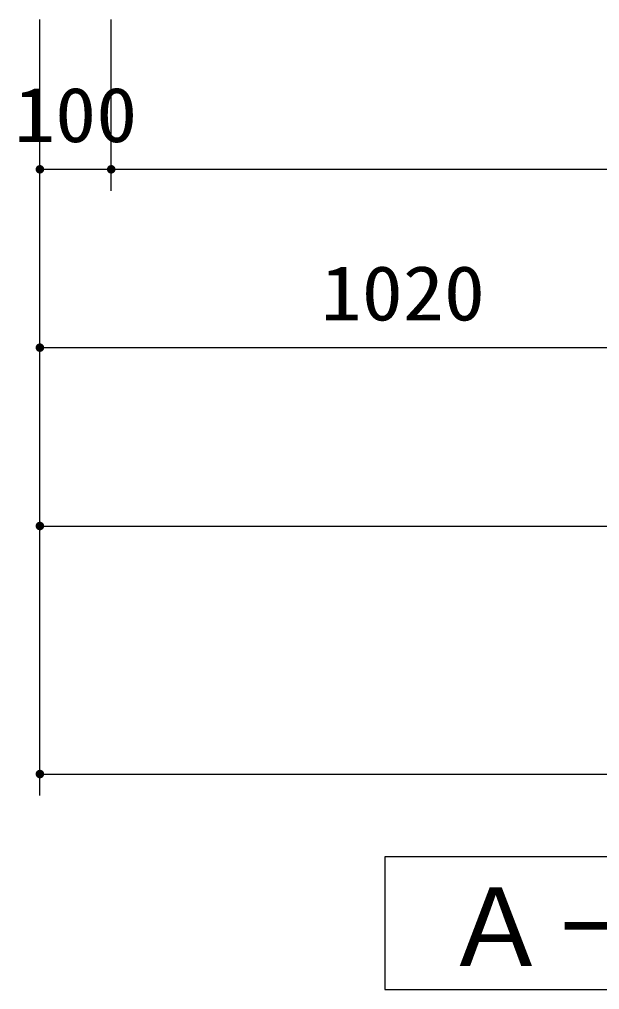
# Model space of a CAD drawing. Units: millimetres, scale not verified. Extents: x -8910 to 8910, y -6308 to 6308.
# Drawn here: x -6355 to -5541, y -4920 to -3560 of the extents above; entities that cross this region are included whole.
import ezdxf
from ezdxf.enums import TextEntityAlignment as Align

# ---------------------------------------------------------------- set-up
doc = ezdxf.new("R2010")
doc.units = ezdxf.units.MM
doc.header["$LTSCALE"] = 30
doc.layers.add('0-3_空気管', color=3, linetype='Continuous', lineweight=25)
doc.layers.add('0-6_製作', color=5, linetype='Continuous', lineweight=25)
doc.styles.add('ＭＳ ゴシック', font='')
doc.styles.get('ＭＳ ゴシック').set_extended_font_data('MS Gothic')

msp = doc.modelspace()

# ---------------------------------------------------------------- linework, layer by layer
at = {"layer": '0-3_空気管'}
msp.add_lwpolyline([(-3812.97, -4733.21), (-5842.3, -4733.21), (-5842.3, -4919.52), (-3812.97, -4919.52)], close=True, dxfattribs=at)
at = {"layer": '0-6_製作', "color": 2}
for p, q in [((-6326.24, -3799.65), (-6326.24, -3559.5)), ((-6226.24, -3799.65), (-6226.24, -3559.5)), ((-6326.24, -3769.65), (-6226.24, -3769.65)), ((-6326.24, -4049.65), (-6326.24, -3769.65)), ((-6226.24, -3769.65), (-3456.2, -3769.65)), ((-6326.24, -4019.65), (-5306.22, -4019.65)), ((-6326.24, -4299.65), (-6326.24, -4019.65)), ((-6326.24, -4269.65), (-3356.2, -4269.65)), ((-6326.24, -4647.37), (-6326.24, -4269.65)), ((-6326.24, -4617.37), (-2626.22, -4617.37))]:
    msp.add_line(p, q, dxfattribs=at)
at = {"layer": '0-6_製作'}
for points in [[(-6331.67, -3767.09), (-6326.24, -3769.65), (-6331.95, -3767.8)], [(-6331.3, -3766.43), (-6326.24, -3769.65), (-6331.67, -3767.09)], [(-6330.86, -3765.82), (-6326.24, -3769.65), (-6331.3, -3766.43)], [(-6330.35, -3765.28), (-6326.24, -3769.65), (-6330.86, -3765.82)], [(-6329.77, -3764.8), (-6326.24, -3769.65), (-6330.35, -3765.28)], [(-6329.13, -3764.39), (-6326.24, -3769.65), (-6329.77, -3764.8)], [(-6329.13, -3764.39), (-6326.24, -3763.65), (-6326.24, -3769.65)], [(-6328.45, -3764.07), (-6326.24, -3763.65), (-6329.13, -3764.39)], [(-6327.73, -3763.84), (-6326.24, -3763.65), (-6328.45, -3764.07)], [(-6326.99, -3763.7), (-6326.24, -3763.65), (-6327.73, -3763.84)], [(-6326.24, -3763.65), (-6320.24, -3769.65), (-6326.24, -3769.65)], [(-6325.86, -3763.66), (-6320.24, -3769.65), (-6326.24, -3763.65)], [(-6325.11, -3763.76), (-6320.24, -3769.65), (-6325.86, -3763.66)], [(-6324.38, -3763.94), (-6320.24, -3769.65), (-6325.11, -3763.76)], [(-6323.68, -3764.22), (-6320.24, -3769.65), (-6324.38, -3763.94)], [(-6323.02, -3764.58), (-6320.24, -3769.65), (-6323.68, -3764.22)], [(-6323.02, -3764.58), (-6320.29, -3768.9), (-6320.24, -3769.65)], [(-6322.41, -3765.03), (-6320.29, -3768.9), (-6323.02, -3764.58)], [(-6322.41, -3765.03), (-6320.43, -3768.16), (-6320.29, -3768.9)], [(-6321.87, -3765.54), (-6320.43, -3768.16), (-6322.41, -3765.03)], [(-6321.87, -3765.54), (-6320.66, -3767.44), (-6320.43, -3768.16)], [(-6321.38, -3766.12), (-6320.66, -3767.44), (-6321.87, -3765.54)], [(-6321.38, -3766.12), (-6320.98, -3766.76), (-6320.66, -3767.44)], [(-6231.67, -3767.09), (-6226.24, -3769.65), (-6231.95, -3767.8)], [(-6231.3, -3766.43), (-6226.24, -3769.65), (-6231.67, -3767.09)], [(-6230.86, -3765.82), (-6226.24, -3769.65), (-6231.3, -3766.43)], [(-6230.35, -3765.28), (-6226.24, -3769.65), (-6230.86, -3765.82)], [(-6229.77, -3764.8), (-6226.24, -3769.65), (-6230.35, -3765.28)], [(-6229.13, -3764.39), (-6226.24, -3769.65), (-6229.77, -3764.8)], [(-6229.13, -3764.39), (-6226.24, -3763.65), (-6226.24, -3769.65)], [(-6228.45, -3764.07), (-6226.24, -3763.65), (-6229.13, -3764.39)], [(-6227.73, -3763.84), (-6226.24, -3763.65), (-6228.45, -3764.07)], [(-6226.99, -3763.7), (-6226.24, -3763.65), (-6227.73, -3763.84)], [(-6226.24, -3763.65), (-6220.24, -3769.65), (-6226.24, -3769.65)], [(-6225.86, -3763.66), (-6220.24, -3769.65), (-6226.24, -3763.65)], [(-6225.11, -3763.76), (-6220.24, -3769.65), (-6225.86, -3763.66)], [(-6224.38, -3763.94), (-6220.24, -3769.65), (-6225.11, -3763.76)], [(-6223.68, -3764.22), (-6220.24, -3769.65), (-6224.38, -3763.94)], [(-6223.02, -3764.58), (-6220.24, -3769.65), (-6223.68, -3764.22)], [(-6223.02, -3764.58), (-6220.29, -3768.9), (-6220.24, -3769.65)], [(-6222.41, -3765.03), (-6220.29, -3768.9), (-6223.02, -3764.58)], [(-6222.41, -3765.03), (-6220.43, -3768.16), (-6220.29, -3768.9)], [(-6221.87, -3765.54), (-6220.43, -3768.16), (-6222.41, -3765.03)], [(-6221.87, -3765.54), (-6220.66, -3767.44), (-6220.43, -3768.16)], [(-6221.38, -3766.12), (-6220.66, -3767.44), (-6221.87, -3765.54)], [(-6221.38, -3766.12), (-6220.98, -3766.76), (-6220.66, -3767.44)], [(-6332.23, -3769.27), (-6326.24, -3769.65), (-6332.24, -3769.65)], [(-6332.24, -3769.65), (-6329.45, -3774.72), (-6332.19, -3770.4)], [(-6332.24, -3769.65), (-6328.79, -3775.08), (-6329.45, -3774.72)], [(-6326.24, -3769.65), (-6328.79, -3775.08), (-6332.24, -3769.65)], [(-6332.13, -3768.53), (-6326.24, -3769.65), (-6332.23, -3769.27)], [(-6332.19, -3770.4), (-6330.06, -3774.27), (-6332.05, -3771.14)], [(-6332.19, -3770.4), (-6329.45, -3774.72), (-6330.06, -3774.27)], [(-6331.95, -3767.8), (-6326.24, -3769.65), (-6332.13, -3768.53)], [(-6332.05, -3771.14), (-6330.61, -3773.76), (-6331.82, -3771.86)], [(-6332.05, -3771.14), (-6330.06, -3774.27), (-6330.61, -3773.76)], [(-6331.82, -3771.86), (-6331.09, -3773.18), (-6331.5, -3772.54)], [(-6331.82, -3771.86), (-6330.61, -3773.76), (-6331.09, -3773.18)], [(-6326.24, -3769.65), (-6328.09, -3775.36), (-6328.79, -3775.08)], [(-6326.24, -3769.65), (-6327.36, -3775.54), (-6328.09, -3775.36)], [(-6326.24, -3769.65), (-6326.62, -3775.64), (-6327.36, -3775.54)], [(-6326.24, -3769.65), (-6326.24, -3775.65), (-6326.62, -3775.64)], [(-6326.24, -3769.65), (-6325.49, -3775.6), (-6326.24, -3775.65)], [(-6326.24, -3769.65), (-6324.75, -3775.46), (-6325.49, -3775.6)], [(-6326.24, -3769.65), (-6324.03, -3775.23), (-6324.75, -3775.46)], [(-6326.24, -3769.65), (-6323.35, -3774.91), (-6324.03, -3775.23)], [(-6326.24, -3769.65), (-6322.71, -3774.5), (-6323.35, -3774.91)], [(-6320.24, -3769.65), (-6322.71, -3774.5), (-6326.24, -3769.65)], [(-6320.24, -3769.65), (-6322.13, -3774.02), (-6322.71, -3774.5)], [(-6320.24, -3769.65), (-6321.62, -3773.47), (-6322.13, -3774.02)], [(-6320.24, -3769.65), (-6321.17, -3772.86), (-6321.62, -3773.47)], [(-6320.24, -3769.65), (-6320.81, -3772.2), (-6321.17, -3772.86)], [(-6320.24, -3769.65), (-6320.53, -3771.5), (-6320.81, -3772.2)], [(-6320.24, -3769.65), (-6320.35, -3770.77), (-6320.53, -3771.5)], [(-6320.24, -3769.65), (-6320.25, -3770.03), (-6320.35, -3770.77)], [(-6232.23, -3769.27), (-6226.24, -3769.65), (-6232.24, -3769.65)], [(-6232.24, -3769.65), (-6229.45, -3774.72), (-6232.19, -3770.4)], [(-6232.24, -3769.65), (-6228.79, -3775.08), (-6229.45, -3774.72)], [(-6226.24, -3769.65), (-6228.79, -3775.08), (-6232.24, -3769.65)], [(-6232.13, -3768.53), (-6226.24, -3769.65), (-6232.23, -3769.27)], [(-6232.19, -3770.4), (-6230.06, -3774.27), (-6232.05, -3771.14)], [(-6232.19, -3770.4), (-6229.45, -3774.72), (-6230.06, -3774.27)], [(-6231.95, -3767.8), (-6226.24, -3769.65), (-6232.13, -3768.53)], [(-6232.05, -3771.14), (-6230.61, -3773.76), (-6231.82, -3771.86)], [(-6232.05, -3771.14), (-6230.06, -3774.27), (-6230.61, -3773.76)], [(-6231.82, -3771.86), (-6231.09, -3773.18), (-6231.5, -3772.54)], [(-6231.82, -3771.86), (-6230.61, -3773.76), (-6231.09, -3773.18)], [(-6226.24, -3769.65), (-6228.09, -3775.36), (-6228.79, -3775.08)], [(-6226.24, -3769.65), (-6227.36, -3775.54), (-6228.09, -3775.36)], [(-6226.24, -3769.65), (-6226.62, -3775.64), (-6227.36, -3775.54)], [(-6226.24, -3769.65), (-6226.24, -3775.65), (-6226.62, -3775.64)], [(-6226.24, -3769.65), (-6225.49, -3775.6), (-6226.24, -3775.65)], [(-6226.24, -3769.65), (-6224.75, -3775.46), (-6225.49, -3775.6)], [(-6226.24, -3769.65), (-6224.03, -3775.23), (-6224.75, -3775.46)], [(-6226.24, -3769.65), (-6223.35, -3774.91), (-6224.03, -3775.23)], [(-6226.24, -3769.65), (-6222.71, -3774.5), (-6223.35, -3774.91)], [(-6220.24, -3769.65), (-6222.71, -3774.5), (-6226.24, -3769.65)], [(-6220.24, -3769.65), (-6222.13, -3774.02), (-6222.71, -3774.5)], [(-6220.24, -3769.65), (-6221.62, -3773.47), (-6222.13, -3774.02)], [(-6220.24, -3769.65), (-6221.17, -3772.86), (-6221.62, -3773.47)], [(-6220.24, -3769.65), (-6220.81, -3772.2), (-6221.17, -3772.86)], [(-6220.24, -3769.65), (-6220.53, -3771.5), (-6220.81, -3772.2)], [(-6220.24, -3769.65), (-6220.35, -3770.77), (-6220.53, -3771.5)], [(-6220.24, -3769.65), (-6220.25, -3770.03), (-6220.35, -3770.77)], [(-6332.23, -4019.27), (-6326.24, -4019.65), (-6332.24, -4019.65)], [(-6332.24, -4019.65), (-6328.79, -4025.08), (-6332.19, -4020.4)], [(-6332.24, -4019.65), (-6328.09, -4025.36), (-6328.79, -4025.08)], [(-6326.24, -4019.65), (-6328.09, -4025.36), (-6332.24, -4019.65)], [(-6332.13, -4018.53), (-6326.24, -4019.65), (-6332.23, -4019.27)], [(-6332.19, -4020.4), (-6329.45, -4024.72), (-6332.05, -4021.14)], [(-6332.19, -4020.4), (-6328.79, -4025.08), (-6329.45, -4024.72)], [(-6331.95, -4017.8), (-6326.24, -4019.65), (-6332.13, -4018.53)], [(-6332.05, -4021.14), (-6330.06, -4024.27), (-6331.82, -4021.86)], [(-6332.05, -4021.14), (-6329.45, -4024.72), (-6330.06, -4024.27)], [(-6331.67, -4017.09), (-6326.24, -4019.65), (-6331.95, -4017.8)], [(-6331.82, -4021.86), (-6330.61, -4023.76), (-6331.5, -4022.54)], [(-6331.82, -4021.86), (-6330.06, -4024.27), (-6330.61, -4023.76)], [(-6331.3, -4016.43), (-6326.24, -4019.65), (-6331.67, -4017.09)], [(-6331.5, -4022.54), (-6330.61, -4023.76), (-6331.09, -4023.18)], [(-6330.86, -4015.82), (-6326.24, -4019.65), (-6331.3, -4016.43)], [(-6330.35, -4015.28), (-6326.24, -4019.65), (-6330.86, -4015.82)], [(-6329.77, -4014.8), (-6326.24, -4019.65), (-6330.35, -4015.28)], [(-6329.13, -4014.39), (-6326.24, -4019.65), (-6329.77, -4014.8)], [(-6329.13, -4014.39), (-6326.24, -4013.65), (-6326.24, -4019.65)], [(-6328.45, -4014.07), (-6326.24, -4013.65), (-6329.13, -4014.39)], [(-6327.73, -4013.84), (-6326.24, -4013.65), (-6328.45, -4014.07)], [(-6326.24, -4019.65), (-6327.36, -4025.54), (-6328.09, -4025.36)], [(-6326.99, -4013.7), (-6326.24, -4013.65), (-6327.73, -4013.84)], [(-6326.24, -4019.65), (-6326.62, -4025.64), (-6327.36, -4025.54)], [(-6326.24, -4019.65), (-6326.24, -4025.65), (-6326.62, -4025.64)], [(-6326.24, -4013.65), (-6320.24, -4019.65), (-6326.24, -4019.65)], [(-6325.86, -4013.66), (-6320.24, -4019.65), (-6326.24, -4013.65)], [(-6326.24, -4019.65), (-6325.49, -4025.6), (-6326.24, -4025.65)], [(-6326.24, -4019.65), (-6324.75, -4025.46), (-6325.49, -4025.6)], [(-6326.24, -4019.65), (-6324.03, -4025.23), (-6324.75, -4025.46)], [(-6326.24, -4019.65), (-6323.35, -4024.91), (-6324.03, -4025.23)], [(-6326.24, -4019.65), (-6322.71, -4024.5), (-6323.35, -4024.91)], [(-6320.24, -4019.65), (-6322.71, -4024.5), (-6326.24, -4019.65)], [(-6325.11, -4013.76), (-6320.24, -4019.65), (-6325.86, -4013.66)], [(-6324.38, -4013.94), (-6320.24, -4019.65), (-6325.11, -4013.76)], [(-6323.68, -4014.22), (-6320.24, -4019.65), (-6324.38, -4013.94)], [(-6323.68, -4014.22), (-6320.29, -4018.9), (-6320.24, -4019.65)], [(-6323.02, -4014.58), (-6320.29, -4018.9), (-6323.68, -4014.22)], [(-6323.02, -4014.58), (-6320.43, -4018.16), (-6320.29, -4018.9)], [(-6322.41, -4015.03), (-6320.43, -4018.16), (-6323.02, -4014.58)], [(-6320.24, -4019.65), (-6322.13, -4024.02), (-6322.71, -4024.5)], [(-6322.41, -4015.03), (-6320.66, -4017.44), (-6320.43, -4018.16)], [(-6321.87, -4015.54), (-6320.66, -4017.44), (-6322.41, -4015.03)], [(-6320.24, -4019.65), (-6321.62, -4023.47), (-6322.13, -4024.02)], [(-6321.87, -4015.54), (-6320.98, -4016.76), (-6320.66, -4017.44)], [(-6321.38, -4016.12), (-6320.98, -4016.76), (-6321.87, -4015.54)], [(-6320.24, -4019.65), (-6321.17, -4022.86), (-6321.62, -4023.47)], [(-6320.24, -4019.65), (-6320.81, -4022.2), (-6321.17, -4022.86)], [(-6320.24, -4019.65), (-6320.53, -4021.5), (-6320.81, -4022.2)], [(-6320.24, -4019.65), (-6320.35, -4020.77), (-6320.53, -4021.5)], [(-6320.24, -4019.65), (-6320.25, -4020.03), (-6320.35, -4020.77)], [(-6332.23, -4269.27), (-6326.24, -4269.65), (-6332.24, -4269.65)], [(-6332.24, -4269.65), (-6328.79, -4275.08), (-6332.19, -4270.4)], [(-6332.24, -4269.65), (-6328.09, -4275.36), (-6328.79, -4275.08)], [(-6326.24, -4269.65), (-6328.09, -4275.36), (-6332.24, -4269.65)], [(-6332.13, -4268.53), (-6326.24, -4269.65), (-6332.23, -4269.27)], [(-6332.19, -4270.4), (-6329.45, -4274.72), (-6332.05, -4271.14)], [(-6332.19, -4270.4), (-6328.79, -4275.08), (-6329.45, -4274.72)], [(-6331.95, -4267.8), (-6326.24, -4269.65), (-6332.13, -4268.53)], [(-6331.67, -4267.09), (-6326.24, -4269.65), (-6331.95, -4267.8)], [(-6331.3, -4266.43), (-6326.24, -4269.65), (-6331.67, -4267.09)], [(-6330.86, -4265.82), (-6326.24, -4269.65), (-6331.3, -4266.43)], [(-6330.35, -4265.28), (-6326.24, -4269.65), (-6330.86, -4265.82)], [(-6329.77, -4264.8), (-6326.24, -4269.65), (-6330.35, -4265.28)], [(-6329.13, -4264.39), (-6326.24, -4269.65), (-6329.77, -4264.8)], [(-6329.13, -4264.39), (-6326.24, -4263.65), (-6326.24, -4269.65)], [(-6328.45, -4264.07), (-6326.24, -4263.65), (-6329.13, -4264.39)], [(-6327.73, -4263.84), (-6326.24, -4263.65), (-6328.45, -4264.07)], [(-6326.24, -4269.65), (-6327.36, -4275.54), (-6328.09, -4275.36)], [(-6326.99, -4263.7), (-6326.24, -4263.65), (-6327.73, -4263.84)], [(-6326.24, -4269.65), (-6326.62, -4275.64), (-6327.36, -4275.54)], [(-6326.24, -4269.65), (-6326.24, -4275.65), (-6326.62, -4275.64)], [(-6326.24, -4263.65), (-6320.24, -4269.65), (-6326.24, -4269.65)], [(-6325.86, -4263.66), (-6320.24, -4269.65), (-6326.24, -4263.65)], [(-6326.24, -4269.65), (-6325.49, -4275.6), (-6326.24, -4275.65)], [(-6326.24, -4269.65), (-6324.75, -4275.46), (-6325.49, -4275.6)], [(-6326.24, -4269.65), (-6324.03, -4275.23), (-6324.75, -4275.46)], [(-6326.24, -4269.65), (-6323.35, -4274.91), (-6324.03, -4275.23)], [(-6326.24, -4269.65), (-6322.71, -4274.5), (-6323.35, -4274.91)], [(-6320.24, -4269.65), (-6322.71, -4274.5), (-6326.24, -4269.65)], [(-6325.11, -4263.76), (-6320.24, -4269.65), (-6325.86, -4263.66)], [(-6324.38, -4263.94), (-6320.24, -4269.65), (-6325.11, -4263.76)], [(-6323.68, -4264.22), (-6320.24, -4269.65), (-6324.38, -4263.94)], [(-6323.68, -4264.22), (-6320.29, -4268.9), (-6320.24, -4269.65)], [(-6323.02, -4264.58), (-6320.29, -4268.9), (-6323.68, -4264.22)], [(-6323.02, -4264.58), (-6320.43, -4268.16), (-6320.29, -4268.9)], [(-6322.41, -4265.03), (-6320.43, -4268.16), (-6323.02, -4264.58)], [(-6320.24, -4269.65), (-6322.13, -4274.02), (-6322.71, -4274.5)], [(-6322.41, -4265.03), (-6320.66, -4267.44), (-6320.43, -4268.16)], [(-6321.87, -4265.54), (-6320.66, -4267.44), (-6322.41, -4265.03)], [(-6320.24, -4269.65), (-6321.62, -4273.47), (-6322.13, -4274.02)], [(-6321.87, -4265.54), (-6320.98, -4266.76), (-6320.66, -4267.44)], [(-6321.38, -4266.12), (-6320.98, -4266.76), (-6321.87, -4265.54)], [(-6320.24, -4269.65), (-6321.17, -4272.86), (-6321.62, -4273.47)], [(-6320.24, -4269.65), (-6320.81, -4272.2), (-6321.17, -4272.86)], [(-6320.24, -4269.65), (-6320.53, -4271.5), (-6320.81, -4272.2)], [(-6320.24, -4269.65), (-6320.35, -4270.77), (-6320.53, -4271.5)], [(-6320.24, -4269.65), (-6320.25, -4270.03), (-6320.35, -4270.77)], [(-6332.05, -4271.14), (-6330.06, -4274.27), (-6331.82, -4271.86)], [(-6332.05, -4271.14), (-6329.45, -4274.72), (-6330.06, -4274.27)], [(-6331.82, -4271.86), (-6330.61, -4273.76), (-6331.5, -4272.54)], [(-6331.82, -4271.86), (-6330.06, -4274.27), (-6330.61, -4273.76)], [(-6331.5, -4272.54), (-6330.61, -4273.76), (-6331.09, -4273.18)], [(-6332.23, -4617), (-6326.24, -4617.37), (-6332.24, -4617.37)], [(-6332.24, -4617.37), (-6328.09, -4623.08), (-6332.19, -4618.13)], [(-6332.24, -4617.37), (-6327.36, -4623.27), (-6328.09, -4623.08)], [(-6326.24, -4617.37), (-6327.36, -4623.27), (-6332.24, -4617.37)], [(-6332.13, -4616.25), (-6326.24, -4617.37), (-6332.23, -4617)], [(-6332.19, -4618.13), (-6328.79, -4622.8), (-6332.05, -4618.87)], [(-6332.19, -4618.13), (-6328.09, -4623.08), (-6328.79, -4622.8)], [(-6331.95, -4615.52), (-6326.24, -4617.37), (-6332.13, -4616.25)], [(-6332.05, -4618.87), (-6329.45, -4622.44), (-6331.82, -4619.58)], [(-6332.05, -4618.87), (-6328.79, -4622.8), (-6329.45, -4622.44)], [(-6331.67, -4614.82), (-6326.24, -4617.37), (-6331.95, -4615.52)], [(-6331.82, -4619.58), (-6330.06, -4622), (-6331.5, -4620.27)], [(-6331.82, -4619.58), (-6329.45, -4622.44), (-6330.06, -4622)], [(-6331.3, -4614.16), (-6326.24, -4617.37), (-6331.67, -4614.82)], [(-6331.5, -4620.27), (-6330.61, -4621.48), (-6331.09, -4620.9)], [(-6331.5, -4620.27), (-6330.06, -4622), (-6330.61, -4621.48)], [(-6330.86, -4613.55), (-6326.24, -4617.37), (-6331.3, -4614.16)], [(-6330.35, -4613), (-6326.24, -4617.37), (-6330.86, -4613.55)], [(-6329.77, -4612.52), (-6326.24, -4617.37), (-6330.35, -4613)], [(-6329.77, -4612.52), (-6326.24, -4611.37), (-6326.24, -4617.37)], [(-6329.13, -4612.12), (-6326.24, -4611.37), (-6329.77, -4612.52)], [(-6328.45, -4611.8), (-6326.24, -4611.37), (-6329.13, -4612.12)], [(-6327.73, -4611.56), (-6326.24, -4611.37), (-6328.45, -4611.8)], [(-6326.99, -4611.42), (-6326.24, -4611.37), (-6327.73, -4611.56)], [(-6326.24, -4617.37), (-6326.62, -4623.36), (-6327.36, -4623.27)], [(-6326.24, -4617.37), (-6326.24, -4623.37), (-6326.62, -4623.36)], [(-6326.24, -4611.37), (-6320.24, -4617.37), (-6326.24, -4617.37)], [(-6325.86, -4611.39), (-6320.24, -4617.37), (-6326.24, -4611.37)], [(-6326.24, -4617.37), (-6325.49, -4623.33), (-6326.24, -4623.37)], [(-6326.24, -4617.37), (-6324.75, -4623.19), (-6325.49, -4623.33)], [(-6326.24, -4617.37), (-6324.03, -4622.95), (-6324.75, -4623.19)], [(-6326.24, -4617.37), (-6323.35, -4622.63), (-6324.03, -4622.95)], [(-6326.24, -4617.37), (-6322.71, -4622.23), (-6323.35, -4622.63)], [(-6326.24, -4617.37), (-6322.13, -4621.75), (-6322.71, -4622.23)], [(-6320.24, -4617.37), (-6322.13, -4621.75), (-6326.24, -4617.37)], [(-6325.11, -4611.48), (-6320.24, -4617.37), (-6325.86, -4611.39)], [(-6324.38, -4611.67), (-6320.24, -4617.37), (-6325.11, -4611.48)], [(-6324.38, -4611.67), (-6320.29, -4616.62), (-6320.24, -4617.37)], [(-6323.68, -4611.95), (-6320.29, -4616.62), (-6324.38, -4611.67)], [(-6323.68, -4611.95), (-6320.43, -4615.88), (-6320.29, -4616.62)], [(-6323.02, -4612.31), (-6320.43, -4615.88), (-6323.68, -4611.95)], [(-6323.02, -4612.31), (-6320.66, -4615.17), (-6320.43, -4615.88)], [(-6322.41, -4612.75), (-6320.66, -4615.17), (-6323.02, -4612.31)], [(-6322.41, -4612.75), (-6320.98, -4614.48), (-6320.66, -4615.17)], [(-6321.87, -4613.27), (-6320.98, -4614.48), (-6322.41, -4612.75)], [(-6320.24, -4617.37), (-6321.62, -4621.2), (-6322.13, -4621.75)], [(-6321.87, -4613.27), (-6321.38, -4613.85), (-6320.98, -4614.48)], [(-6320.24, -4617.37), (-6321.17, -4620.59), (-6321.62, -4621.2)], [(-6320.24, -4617.37), (-6320.81, -4619.93), (-6321.17, -4620.59)], [(-6320.24, -4617.37), (-6320.53, -4619.23), (-6320.81, -4619.93)], [(-6320.24, -4617.37), (-6320.35, -4618.5), (-6320.53, -4619.23)], [(-6320.24, -4617.37), (-6320.25, -4617.75), (-6320.35, -4618.5)]]:
    msp.add_solid(points, dxfattribs=at)

# ---------------------------------------------------------------- texts
at = {"layer": '0-3_空気管', "color": 4, "style": 'ＭＳ ゴシック'}
msp.add_text('Ａ－Ａ断面図', height=110, dxfattribs=at).set_placement((-5761.05, -4919.49), align=Align.BOTTOM_LEFT)
at = {"layer": '0-6_製作', "color": 4, "style": 'ＭＳ ゴシック', "width": 1.1}
for s, p in [('100', (-6362.49, -3754.65)), ('1020', (-5932.48, -4004.65))]:
    msp.add_text(s, height=76.98, dxfattribs=at).set_placement(p, align=Align.BOTTOM_LEFT)

doc.saveas('drawing.dxf')
